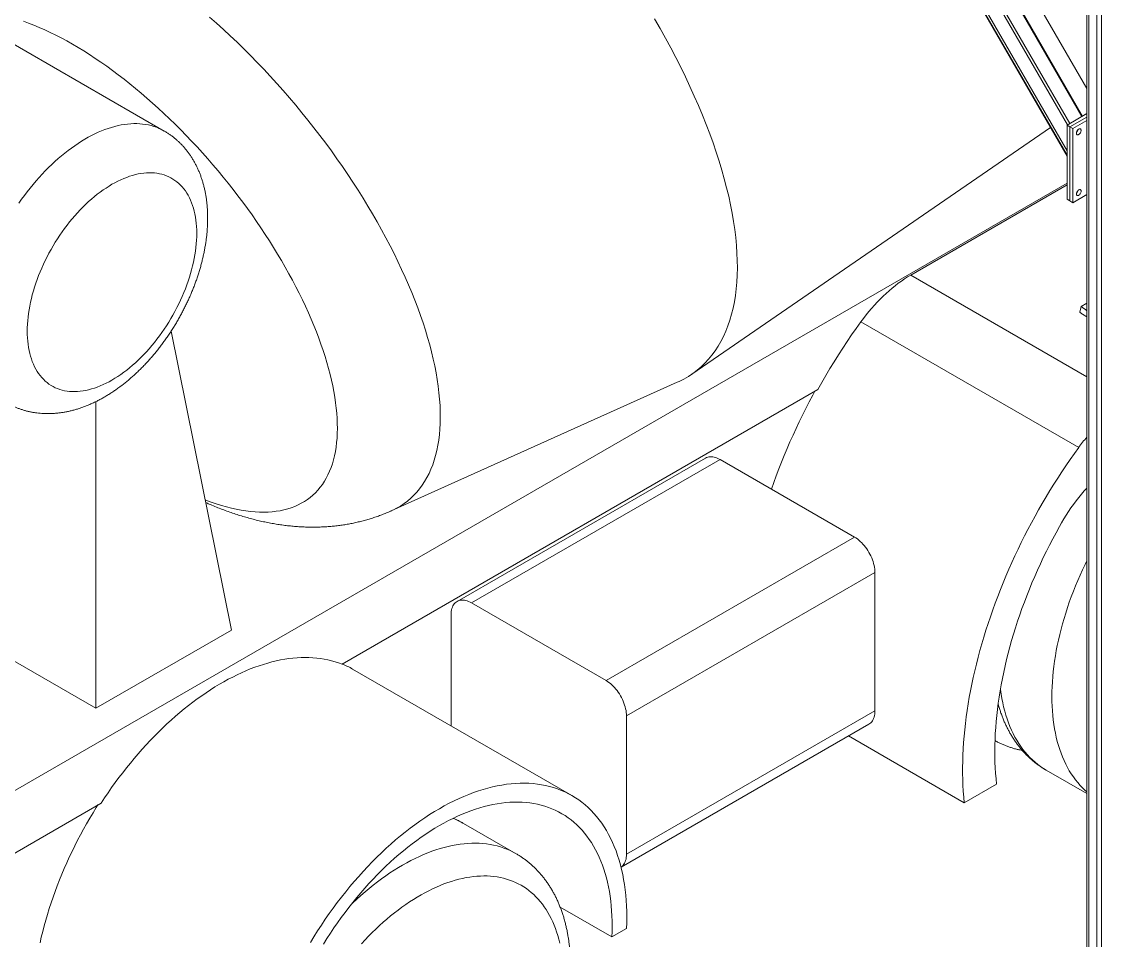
# Model space of a CAD drawing. Header units: millimetres. Extents: x 26816 to 90584, y 11074 to 56542.
# Drawn here: x 44204 to 46816, y 31241 to 33464 of the extents above; entities that cross this region are included whole.
import ezdxf

# ---------------------------------------------------------------- set-up
doc = ezdxf.new("R2010")
doc.units = ezdxf.units.MM
doc.layers.add('MAU_TÍM', color=4, linetype='Continuous', lineweight=25)
doc.layers.add('MAU_XANH', color=5, linetype='Continuous')

msp = doc.modelspace()

# ---------------------------------------------------------------- linework, layer by layer
at = {"layer": 'MAU_TÍM', "linetype": 'Continuous', "lineweight": 0}
for p, q in [((44548.9, 33199.1), (43686.2, 33697.1)), ((45825.2, 32610.9), (46692.9, 33207.4)), ((43945.2, 31463.6), (46732.7, 33072.7)), ((46354.6, 32850.4), (46732.7, 33068.7)), ((46354.6, 32850.4), (46780.4, 32604.6)), ((46766.7, 32774.8), (46780.4, 32782.8)), ((46766.7, 32774.8), (46763.5, 32760.7)), ((46780.4, 32749.6), (46769.8, 32755.7)), ((46234, 32737.3), (46760.8, 32433.2)), ((44565.6, 32714.8), (44711.7, 31991.8)), ((46129.9, 32573.7), (44979, 31909.3)), ((45098.1, 32280.1), (45789.9, 32591.2)), ((44383.6, 32544.5), (44383.6, 31802.4)), ((45858.3, 32407.9), (45257.3, 32060.9)), ((45893.3, 32404.4), (45292.2, 32057.5)), ((46218.6, 32216.7), (45893.3, 32404.4)), ((46218.6, 32216.7), (45617.5, 31869.7)), ((46268.1, 32130.9), (45667, 31784)), ((46268.1, 32130.9), (46268.1, 31796.2)), ((44383.6, 31802.4), (43913.8, 32073.6)), ((45617.5, 31869.7), (45292.2, 32057.5)), ((45242.8, 32028.9), (45242.8, 31759.8)), ((44383.6, 31802.4), (44711.7, 31991.8)), ((45534.9, 31591.2), (45004.5, 31897.4)), ((46268.1, 31796.2), (45667, 31449.2)), ((45653.8, 31417.9), (46253.6, 31764.1)), ((45667, 31449.2), (45667, 31784)), ((46204, 31735.5), (46484, 31573.8)), ((46682.5, 31652.5), (46780.4, 31596)), ((46562.4, 31619), (46484, 31573.8)), ((44396.3, 31572.9), (43945.2, 31312.5)), ((45400.3, 31450.3), (45273.1, 31523.8)), ((45506.6, 31321.3), (45631.6, 31249.1)), ((45631.6, 31249.1), (45667, 31269.5))]:
    msp.add_line(p, q, dxfattribs=at)
at = {"layer": 'MAU_TÍM', "linetype": 'Continuous', "lineweight": 0, "flags": 128}
for points in [[(44956.5, 32582.2), (44953.5, 32596.1), (44950.1, 32610.1), (44946.4, 32624.4), (44942.3, 32638.8), (44937.9, 32653.4), (44933.1, 32668.2), (44928, 32683.1), (44922.6, 32698.2), (44916.8, 32713.3), (44910.7, 32728.6), (44904.2, 32744), (44897.5, 32759.5), (44890.4, 32775.1), (44883, 32790.7), (44875.3, 32806.5), (44867.4, 32822.2), (44859.1, 32838), (44850.5, 32853.9), (44841.6, 32869.7), (44832.5, 32885.6), (44823.1, 32901.5), (44813.4, 32917.3), (44803.4, 32933.1), (44793.2, 32948.9), (44782.8, 32964.7), (44772.1, 32980.4), (44761.2, 32996), (44750.1, 33011.6), (44738.8, 33027), (44727.2, 33042.4), (44715.4, 33057.6), (44703.5, 33072.8), (44691.4, 33087.8), (44679.1, 33102.7), (44666.6, 33117.4), (44654, 33131.9), (44641.2, 33146.3), (44628.3, 33160.5), (44615.2, 33174.5), (44602, 33188.3), (44588.7, 33201.9), (44575.3, 33215.3), (44561.8, 33228.5), (44548.3, 33241.4), (44534.6, 33254.1), (44520.9, 33266.5), (44507.1, 33278.7), (44493.3, 33290.5), (44479.4, 33302.1), (44465.5, 33313.5), (44451.6, 33324.5), (44437.6, 33335.2), (44423.7, 33345.6), (44409.8, 33355.7), (44395.9, 33365.5), (44382, 33374.9), (44368.1, 33384), (44354.3, 33392.8), (44340.6, 33401.2), (44326.9, 33409.3), (44313.3, 33417), (44299.8, 33424.3), (44286.3, 33431.3), (44273, 33437.8), (44259.8, 33444), (44246.7, 33449.9), (44233.7, 33455.3), (44220.9, 33460.3), (44208.2, 33465)], [(45203.2, 32630.6), (45199.6, 32647.4), (45195.5, 32664.5), (45191, 32681.8), (45186, 32699.3), (45180.7, 32717), (45174.9, 32734.8), (45168.7, 32752.9), (45162.1, 32771.1), (45155.1, 32789.5), (45147.7, 32808.1), (45139.9, 32826.7), (45131.7, 32845.5), (45123.2, 32864.4), (45114.2, 32883.3), (45104.9, 32902.4), (45095.2, 32921.5), (45085.2, 32940.6), (45074.8, 32959.8), (45064, 32979.1), (45052.9, 32998.3), (45041.5, 33017.5), (45029.8, 33036.7), (45017.8, 33055.9), (45005.4, 33075), (44992.8, 33094.1), (44979.8, 33113.2), (44966.6, 33132.1), (44953.1, 33150.9), (44939.4, 33169.7), (44925.4, 33188.3), (44911.1, 33206.8), (44896.6, 33225.1), (44881.9, 33243.3), (44867, 33261.3), (44851.9, 33279.2), (44836.6, 33296.8), (44821.1, 33314.2), (44805.5, 33331.4), (44789.6, 33348.4), (44773.7, 33365.2), (44757.6, 33381.6), (44741.3, 33397.9), (44725, 33413.8), (44708.5, 33429.5), (44692, 33444.8), (44675.3, 33459.9), (44658.6, 33474.6)], [(45918.7, 33020.5), (45914.2, 33041.1), (45909.2, 33061.9), (45903.7, 33083.1), (45897.6, 33104.5), (45891.1, 33126.2), (45884, 33148.1), (45876.4, 33170.3), (45868.3, 33192.6), (45859.7, 33215.1), (45850.7, 33237.8), (45841.1, 33260.7), (45831.1, 33283.7), (45820.6, 33306.8), (45809.6, 33330), (45798.2, 33353.3), (45786.4, 33376.7), (45774.1, 33400.2), (45761.3, 33423.7), (45748.2, 33447.2), (45734.6, 33470.8)], [(44548.8, 33199.1), (44548.1, 33199.5), (44542.3, 33202.7), (44536.2, 33205.5), (44530, 33208), (44523.7, 33210.2), (44517.1, 33212.1), (44510.5, 33213.7), (44503.7, 33215), (44496.7, 33215.9), (44489.7, 33216.6), (44482.5, 33216.9), (44475.2, 33216.9), (44467.8, 33216.5), (44460.3, 33215.9), (44452.7, 33214.9), (44445, 33213.7), (44437.2, 33212.1), (44429.4, 33210.1), (44421.5, 33207.9), (44413.5, 33205.4), (44405.5, 33202.5), (44397.5, 33199.4), (44389.4, 33195.9), (44381.3, 33192.2), (44373.1, 33188.1), (44365, 33183.8), (44356.8, 33179.1), (44348.7, 33174.2), (44340.5, 33169), (44332.4, 33163.5), (44324.3, 33157.8), (44316.2, 33151.8), (44308.2, 33145.5), (44300.2, 33139), (44292.3, 33132.2), (44284.4, 33125.2), (44276.6, 33117.9), (44268.9, 33110.4), (44261.2, 33102.7), (44253.7, 33094.8), (44246.2, 33086.7), (44238.9, 33078.4), (44231.6, 33069.9), (44224.5, 33061.2), (44217.5, 33052.3), (44210.6, 33043.3), (44203.9, 33034.1), (44197.3, 33024.7)], [(44627.6, 32951.7), (44627.4, 32959.9), (44627.1, 32967.9), (44626.4, 32975.8), (44625.6, 32983.5), (44624.5, 32991), (44623.1, 32998.3), (44621.5, 33005.4), (44619.6, 33012.3), (44617.5, 33019), (44615.2, 33025.5), (44612.6, 33031.7), (44609.8, 33037.7), (44606.8, 33043.5), (44603.6, 33049), (44600.1, 33054.2), (44596.4, 33059.2), (44592.5, 33063.8), (44588.4, 33068.2), (44584.1, 33072.4), (44579.6, 33076.2), (44574.9, 33079.7), (44570, 33082.9), (44565, 33085.9), (44559.7, 33088.5), (44554.3, 33090.8), (44548.8, 33092.8), (44543, 33094.4), (44537.2, 33095.8), (44531.2, 33096.8), (44525, 33097.5), (44518.8, 33097.9), (44512.4, 33098), (44505.9, 33097.8), (44499.3, 33097.2), (44492.6, 33096.3), (44485.9, 33095.1), (44479, 33093.5), (44472.1, 33091.7), (44465.1, 33089.5), (44458.1, 33087), (44451, 33084.3), (44443.9, 33081.2), (44436.8, 33077.8), (44429.7, 33074.1), (44422.5, 33070.1), (44415.3, 33065.8), (44408.2, 33061.2), (44401.1, 33056.4), (44394, 33051.3), (44386.9, 33045.9), (44379.9, 33040.3), (44372.9, 33034.4), (44366, 33028.3), (44359.1, 33021.9), (44352.4, 33015.3), (44345.7, 33008.5), (44339.1, 33001.5), (44332.6, 32994.2), (44326.2, 32986.8), (44320, 32979.2), (44313.8, 32971.4), (44307.8, 32963.4), (44302, 32955.3), (44296.3, 32947), (44290.7, 32938.6), (44285.3, 32930), (44280.1, 32921.4), (44275, 32912.6), (44270.1, 32903.8), (44265.4, 32894.8), (44260.9, 32885.8), (44256.6, 32876.7), (44252.5, 32867.6), (44248.6, 32858.4), (44244.9, 32849.2), (44241.4, 32839.9), (44238.2, 32830.7), (44235.2, 32821.5), (44232.4, 32812.2), (44229.8, 32803), (44227.5, 32793.9), (44225.4, 32784.8), (44223.5, 32775.7), (44221.9, 32766.7), (44220.6, 32757.8), (44219.4, 32749), (44218.6, 32740.3), (44217.9, 32731.7), (44217.6, 32723.2), (44217.4, 32714.9), (44217.6, 32706.7), (44217.9, 32698.7), (44218.6, 32690.8), (44219.4, 32683.1), (44220.6, 32675.6), (44221.9, 32668.3), (44223.5, 32661.1), (44225.4, 32654.2), (44227.5, 32647.5), (44229.8, 32641.1), (44232.4, 32634.8), (44235.2, 32628.8), (44238.2, 32623.1), (44241.4, 32617.6), (44244.9, 32612.4), (44248.6, 32607.4), (44252.5, 32602.7), (44256.6, 32598.3), (44260.9, 32594.2), (44265.4, 32590.4), (44270.1, 32586.9), (44275, 32583.6), (44280.1, 32580.7), (44285.3, 32578.1), (44290.7, 32575.8), (44296.3, 32573.8), (44302, 32572.1), (44307.8, 32570.8), (44313.8, 32569.7), (44320, 32569), (44326.2, 32568.6), (44332.6, 32568.6), (44339.1, 32568.8), (44345.7, 32569.4), (44352.4, 32570.3), (44359.1, 32571.5), (44366, 32573), (44372.9, 32574.9), (44379.9, 32577), (44386.9, 32579.5), (44394, 32582.3), (44401.1, 32585.4), (44408.2, 32588.8), (44415.3, 32592.5), (44422.5, 32596.5), (44429.7, 32600.8), (44436.8, 32605.3), (44443.9, 32610.2), (44451, 32615.3), (44458.1, 32620.6), (44465.1, 32626.3), (44472.1, 32632.2), (44479, 32638.3), (44485.9, 32644.7), (44492.6, 32651.3), (44499.3, 32658.1), (44505.9, 32665.1), (44512.4, 32672.3), (44518.8, 32679.8), (44525, 32687.4), (44531.2, 32695.2), (44537.2, 32703.2), (44543, 32711.3), (44548.8, 32719.6), (44554.3, 32728), (44559.7, 32736.5), (44565, 32745.2), (44570, 32753.9), (44574.9, 32762.8), (44579.6, 32771.8), (44584.1, 32780.8), (44588.4, 32789.9), (44592.5, 32799), (44596.4, 32808.2), (44600.1, 32817.4), (44603.6, 32826.6), (44606.8, 32835.9), (44609.8, 32845.1), (44612.6, 32854.3), (44615.2, 32863.5), (44617.5, 32872.7), (44619.6, 32881.8), (44621.5, 32890.9), (44623.1, 32899.8), (44624.5, 32908.7), (44625.6, 32917.6), (44626.4, 32926.3), (44627.1, 32934.9), (44627.4, 32943.3), (44627.6, 32951.7)], [(45789.9, 32591.2), (45794.2, 32593.1), (45805.8, 32599), (45816.9, 32605.5), (45827.6, 32612.6), (45837.8, 32620.3), (45847.5, 32628.5), (45856.7, 32637.3), (45865.5, 32646.7), (45873.7, 32656.7), (45881.5, 32667.2), (45888.7, 32678.2), (45895.4, 32689.8), (45901.7, 32701.9), (45907.4, 32714.6), (45912.5, 32727.8), (45917.2, 32741.4), (45921.3, 32755.6), (45924.9, 32770.2), (45928, 32785.4), (45930.5, 32801), (45932.5, 32817), (45933.9, 32833.5), (45934.8, 32850.5), (45935.2, 32867.8), (45935, 32885.6), (45934.3, 32903.8), (45933, 32922.3), (45931.2, 32941.3), (45928.9, 32960.6), (45926, 32980.2), (45922.6, 33000.2), (45918.7, 33020.5)], [(46354.6, 32850.4), (46347.1, 32845.9), (46339.5, 32841.1), (46332, 32836), (46324.5, 32830.6), (46317.1, 32824.9), (46309.7, 32818.9), (46302.3, 32812.7), (46295.1, 32806.2), (46287.9, 32799.4), (46280.7, 32792.4), (46273.7, 32785.2), (46266.8, 32777.7), (46260, 32770), (46253.3, 32762.1), (46246.7, 32754), (46240.3, 32745.8), (46234, 32737.3)], [(46234, 32737.3), (46222.8, 32721.6), (46211.7, 32705.8), (46200.8, 32689.8), (46190.1, 32673.6), (46179.6, 32657.3), (46169.2, 32640.8), (46159.1, 32624.2), (46149.1, 32607.5), (46139.4, 32590.6), (46129.9, 32573.7)], [(45098.1, 32280.1), (45101.6, 32281.7), (45111.1, 32286.5), (45120.2, 32291.8), (45128.9, 32297.6), (45137.2, 32303.8), (45145.1, 32310.6), (45152.7, 32317.8), (45159.8, 32325.4), (45166.5, 32333.6), (45172.9, 32342.1), (45178.8, 32351.2), (45184.3, 32360.6), (45189.4, 32370.5), (45194, 32380.9), (45198.2, 32391.6), (45202, 32402.8), (45205.4, 32414.3), (45208.3, 32426.3), (45210.8, 32438.7), (45212.9, 32451.4), (45214.5, 32464.5), (45215.7, 32478), (45216.4, 32491.8), (45216.7, 32506), (45216.6, 32520.5), (45216, 32535.3), (45215, 32550.5), (45213.5, 32565.9), (45211.6, 32581.7), (45209.2, 32597.7), (45206.5, 32614), (45203.2, 32630.6)], [(44648.1, 32306.4), (44649.6, 32305.8), (44662.3, 32301.2), (44674.8, 32297), (44687.2, 32293.1), (44699.4, 32289.7), (44711.4, 32286.6), (44723.2, 32284), (44734.8, 32281.8), (44746.3, 32280), (44757.5, 32278.6), (44768.5, 32277.7), (44779.2, 32277.1), (44789.7, 32277), (44800, 32277.2), (44810, 32277.9), (44819.8, 32279), (44829.3, 32280.5), (44838.5, 32282.5), (44847.5, 32284.8), (44856.2, 32287.6), (44864.6, 32290.7), (44872.7, 32294.3), (44880.5, 32298.3), (44887.9, 32302.6), (44895.1, 32307.4), (44902, 32312.6), (44908.5, 32318.1), (44914.8, 32324), (44920.6, 32330.4), (44926.2, 32337.1), (44931.4, 32344.2), (44936.3, 32351.6), (44940.8, 32359.4), (44945, 32367.6), (44948.9, 32376.1), (44952.4, 32385), (44955.5, 32394.2), (44958.3, 32403.7), (44960.7, 32413.6), (44962.8, 32423.8), (44964.5, 32434.3), (44965.8, 32445.1), (44966.8, 32456.3), (44967.4, 32467.7), (44967.6, 32479.4), (44967.5, 32491.3), (44967, 32503.6), (44966.2, 32516.1), (44965, 32528.8), (44963.4, 32541.8), (44961.4, 32555.1), (44959.1, 32568.5), (44956.5, 32582.2)], [(46017.7, 32332.6), (46023.3, 32348.5), (46029.3, 32364.9), (46035.5, 32381.4), (46041.9, 32397.8), (46048.6, 32414.2), (46055.4, 32430.6), (46062.5, 32447), (46069.8, 32463.3), (46077.3, 32479.5), (46085, 32495.7), (46092.9, 32511.9), (46100.9, 32528), (46109.2, 32544), (46117.7, 32559.9), (46123, 32569.7)], [(46760.8, 32433.2), (46750.4, 32418.7), (46740.2, 32404.1), (46730.1, 32389.4), (46720.1, 32374.5), (46710.4, 32359.5), (46700.7, 32344.3), (46691.3, 32329), (46682, 32313.6), (46672.9, 32298.2), (46663.9, 32282.6), (46655.2, 32266.9), (46646.6, 32251.1), (46638.2, 32235.2), (46630, 32219.3), (46622, 32203.2), (46614.1, 32187.2), (46606.5, 32171), (46599.1, 32154.8), (46591.8, 32138.6), (46584.8, 32122.3), (46578, 32105.9), (46571.4, 32089.6), (46565, 32073.2), (46558.9, 32056.8), (46552.9, 32040.4), (46547.2, 32024), (46541.7, 32007.6), (46536.4, 31991.2), (46531.3, 31974.8), (46526.5, 31958.4), (46521.9, 31942.1), (46517.6, 31925.8), (46513.4, 31909.5), (46509.5, 31893.3), (46505.9, 31877.1), (46502.5, 31861), (46499.3, 31844.9), (46496.3, 31829), (46493.6, 31813.1), (46491.2, 31797.2), (46489, 31781.5), (46487, 31765.9), (46485.3, 31750.3), (46483.8, 31734.9), (46482.6, 31719.6), (46481.6, 31704.4), (46480.9, 31689.3), (46480.4, 31674.4), (46480.2, 31659.5), (46480.2, 31644.9), (46480.5, 31630.4), (46481, 31616), (46481.8, 31601.8), (46482.8, 31587.7), (46484, 31573.8)], [(45893.3, 32404.4), (45889.8, 32406.3), (45886.2, 32407.9), (45882.8, 32409.2), (45879.3, 32410.2), (45876, 32410.8), (45872.7, 32411.1), (45869.6, 32411.1), (45866.5, 32410.8), (45863.6, 32410.2), (45860.9, 32409.2), (45858.3, 32407.9)], [(46780.4, 32335.3), (46774.2, 32328.2), (46767.5, 32320.4), (46761, 32312.4), (46754.6, 32304.1), (46748.3, 32295.7), (46742.2, 32287.2), (46736.2, 32278.4), (46730.4, 32269.6), (46724.8, 32260.6), (46719.4, 32251.5), (46714.1, 32242.2)], [(46714.1, 32242.2), (46706, 32227.3), (46698, 32212.4), (46690.3, 32197.3), (46682.7, 32182.2), (46675.3, 32167), (46668.1, 32151.8), (46661.2, 32136.4), (46654.4, 32121.1), (46647.8, 32105.7), (46641.5, 32090.3), (46635.3, 32074.8), (46629.4, 32059.3), (46623.7, 32043.9), (46618.3, 32028.4), (46613, 32012.9), (46608, 31997.4), (46603.2, 31981.9), (46598.6, 31966.5), (46594.3, 31951), (46590.2, 31935.6), (46586.4, 31920.3), (46582.8, 31905), (46579.4, 31889.7), (46576.3, 31874.6), (46573.4, 31859.4), (46570.7, 31844.4), (46568.3, 31829.4), (46566.2, 31814.5), (46564.3, 31799.8), (46562.6, 31785.1), (46561.2, 31770.5), (46560.1, 31756), (46559.2, 31741.7), (46558.5, 31727.5), (46558.1, 31713.4), (46558, 31699.5), (46558.1, 31685.7), (46558.4, 31672), (46559, 31658.5), (46559.9, 31645.2), (46561, 31632), (46562.4, 31619)], [(46268.1, 32130.9), (46267.9, 32135.1), (46267.6, 32139.4), (46266.9, 32143.7), (46266.1, 32148.2), (46264.9, 32152.7), (46263.6, 32157.3), (46262, 32161.8), (46260.2, 32166.4), (46258.2, 32170.9), (46256, 32175.3), (46253.6, 32179.7), (46251, 32184), (46248.2, 32188.1), (46245.3, 32192.1), (46242.3, 32196), (46239.1, 32199.6), (46235.9, 32203.1), (46232.5, 32206.3), (46229.1, 32209.3), (46225.6, 32212), (46222.1, 32214.5), (46218.6, 32216.7)], [(46695.9, 31830.8), (46696, 31842.7), (46696.4, 31854.6), (46697.1, 31866.8), (46698, 31879), (46699.2, 31891.4), (46700.6, 31903.8), (46702.4, 31916.4), (46704.4, 31929.1), (46706.6, 31941.9), (46709.1, 31954.7), (46711.9, 31967.6), (46714.9, 31980.6), (46718.2, 31993.6), (46721.7, 32006.7), (46725.5, 32019.8), (46729.5, 32032.9), (46733.7, 32046), (46738.2, 32059.2), (46743, 32072.3), (46748, 32085.5), (46753.2, 32098.6), (46758.6, 32111.6), (46764.3, 32124.7), (46770.1, 32137.7), (46776.2, 32150.6), (46780.4, 32159.3)], [(45242.8, 32028.9), (45242.9, 32032.9), (45243.3, 32036.7), (45243.9, 32040.4), (45244.8, 32043.8), (45245.9, 32047.1), (45247.2, 32050), (45248.8, 32052.8), (45250.6, 32055.3), (45252.6, 32057.4), (45254.8, 32059.3), (45257.2, 32060.9), (45259.8, 32062.2), (45262.6, 32063.2), (45265.5, 32063.8), (45268.5, 32064.2), (45271.7, 32064.2), (45275, 32063.9), (45278.3, 32063.2), (45281.7, 32062.2), (45285.2, 32061), (45288.7, 32059.4), (45292.2, 32057.5)], [(44979, 31909.3), (44970.7, 31912.4), (44962.3, 31915.1), (44953.7, 31917.5), (44944.9, 31919.6), (44936, 31921.4), (44926.9, 31922.8), (44917.8, 31923.9), (44908.5, 31924.7), (44899, 31925.2), (44889.5, 31925.3), (44879.8, 31925.1), (44870.1, 31924.6), (44860.2, 31923.8), (44850.2, 31922.6), (44840.2, 31921.1), (44830, 31919.3), (44819.8, 31917.1), (44809.5, 31914.7), (44799.1, 31911.9), (44788.7, 31908.7), (44778.2, 31905.3), (44767.7, 31901.6), (44757.1, 31897.5), (44746.5, 31893.1), (44735.9, 31888.4), (44725.2, 31883.4), (44714.5, 31878.1), (44703.8, 31872.5), (44693, 31866.7), (44682.3, 31860.5), (44671.6, 31854), (44660.9, 31847.2), (44650.2, 31840.1), (44639.5, 31832.8), (44628.8, 31825.2), (44618.2, 31817.3), (44607.6, 31809.2), (44597.1, 31800.8), (44586.6, 31792.1), (44576.2, 31783.2), (44565.8, 31774), (44555.5, 31764.6), (44545.3, 31754.9), (44535.2, 31745), (44525.1, 31734.9), (44515.1, 31724.6), (44505.3, 31714), (44495.5, 31703.3), (44485.8, 31692.3), (44476.3, 31681.2), (44466.9, 31669.8), (44457.6, 31658.3), (44448.4, 31646.6), (44439.4, 31634.7), (44430.4, 31622.6), (44421.7, 31610.4), (44413.1, 31598.1), (44404.6, 31585.6), (44396.3, 31572.9)], [(45617.5, 31869.7), (45621, 31867.5), (45624.6, 31865), (45628, 31862.3), (45631.5, 31859.3), (45634.8, 31856.1), (45638.1, 31852.7), (45641.2, 31849), (45644.3, 31845.2), (45647.2, 31841.2), (45649.9, 31837), (45652.5, 31832.8), (45654.9, 31828.4), (45657.1, 31823.9), (45659.2, 31819.4), (45661, 31814.9), (45662.5, 31810.3), (45663.9, 31805.7), (45665, 31801.2), (45665.9, 31796.8), (45666.5, 31792.4), (45666.9, 31788.1), (45667, 31784)], [(46682.5, 31652.5), (46682.5, 31652.5), (46675.4, 31656.8), (46668.5, 31661.5), (46661.8, 31666.4), (46655.2, 31671.7), (46648.9, 31677.3), (46642.9, 31683.2), (46637, 31689.4), (46631.3, 31695.9), (46625.9, 31702.7), (46620.7, 31709.8), (46615.7, 31717.2), (46611, 31724.9), (46606.5, 31732.8), (46602.2, 31741.1), (46598.2, 31749.5), (46594.4, 31758.3), (46590.9, 31767.3), (46587.6, 31776.5), (46584.6, 31786), (46581.8, 31795.7), (46579.3, 31805.7), (46577.1, 31815.8), (46575.1, 31826.2), (46573.4, 31836.8), (46571.9, 31847.6), (46571.6, 31849.7)], [(46780.4, 31600), (46776.2, 31603.8), (46770.1, 31609.7), (46764.3, 31615.9), (46758.6, 31622.5), (46753.2, 31629.3), (46748, 31636.4), (46743, 31643.7), (46738.2, 31651.4), (46733.7, 31659.4), (46729.5, 31667.6), (46725.5, 31676.1), (46721.7, 31684.8), (46718.2, 31693.8), (46714.9, 31703), (46711.9, 31712.5), (46709.1, 31722.2), (46706.6, 31732.2), (46704.4, 31742.4), (46702.4, 31752.7), (46700.6, 31763.3), (46699.2, 31774.1), (46698, 31785.1), (46697.1, 31796.3), (46696.4, 31807.6), (46696, 31819.2), (46695.9, 31830.8)], [(46253.6, 31764.1), (46253.6, 31764.1), (46256, 31765.7), (46258.2, 31767.6), (46260.2, 31769.8), (46262, 31772.3), (46263.6, 31775), (46264.9, 31778), (46266.1, 31781.2), (46266.9, 31784.7), (46267.6, 31788.3), (46267.9, 31792.2), (46268.1, 31796.2)], [(45667, 31269.5), (45667.5, 31283.5), (45667.6, 31297.3), (45667.5, 31310.9), (45667, 31324.4), (45666.3, 31337.6), (45665.2, 31350.6), (45663.8, 31363.5), (45662.1, 31376), (45660.1, 31388.4), (45657.8, 31400.5), (45655.2, 31412.4), (45652.3, 31424), (45649.1, 31435.3), (45645.6, 31446.4), (45641.7, 31457.2), (45637.6, 31467.7), (45633.3, 31477.9), (45628.6, 31487.8), (45623.6, 31497.4), (45618.4, 31506.6), (45612.8, 31515.6), (45607.1, 31524.2), (45601, 31532.5), (45594.7, 31540.4), (45588.1, 31548), (45581.2, 31555.3), (45574.1, 31562.2), (45566.8, 31568.7), (45559.2, 31574.9), (45551.4, 31580.6), (45543.3, 31586.1), (45535, 31591.1), (45526.5, 31595.8), (45517.8, 31600.1), (45508.9, 31603.9), (45499.8, 31607.4), (45490.5, 31610.6), (45481, 31613.3), (45471.3, 31615.6), (45461.4, 31617.5), (45451.4, 31619), (45441.2, 31620.2), (45430.8, 31620.9), (45420.3, 31621.2), (45409.7, 31621.1), (45398.9, 31620.6), (45388, 31619.8), (45377, 31618.5), (45365.8, 31616.8), (45354.6, 31614.7), (45343.2, 31612.2), (45331.8, 31609.4), (45320.3, 31606.1), (45308.7, 31602.5), (45297.1, 31598.4), (45285.4, 31594), (45273.6, 31589.2), (45261.9, 31584), (45250, 31578.4), (45238.2, 31572.5), (45226.3, 31566.2), (45214.5, 31559.5), (45202.6, 31552.4), (45190.7, 31545.1), (45178.9, 31537.3), (45167.1, 31529.2), (45155.3, 31520.8), (45143.5, 31512.1), (45131.8, 31503), (45120.2, 31493.6), (45108.6, 31483.9), (45097.1, 31473.9), (45085.7, 31463.6), (45074.4, 31453), (45063.1, 31442.1), (45052, 31430.9), (45041, 31419.4), (45030, 31407.7), (45019.3, 31395.8), (45008.6, 31383.6), (44998.1, 31371.1), (44987.8, 31358.4), (44977.6, 31345.5), (44967.5, 31332.4), (44957.7, 31319.1), (44948, 31305.6), (44938.5, 31291.9), (44929.1, 31278), (44920, 31264), (44911.1, 31249.8), (44902.4, 31235.5)], [(44248.5, 31235), (44251.6, 31248.7), (44254.9, 31262.4), (44258.5, 31276.2), (44262.3, 31290), (44266.3, 31303.8), (44270.6, 31317.7), (44275.1, 31331.6), (44279.9, 31345.5), (44284.9, 31359.4), (44290.1, 31373.2), (44295.5, 31387.1), (44301.1, 31400.9), (44307, 31414.7), (44313.1, 31428.5), (44319.3, 31442.2), (44325.8, 31455.9), (44332.5, 31469.4), (44339.4, 31483), (44346.5, 31496.4), (44353.7, 31509.8), (44361.2, 31523), (44368.8, 31536.2), (44376.6, 31549.2), (44384.6, 31562.2), (44388.6, 31568.5)], [(45631.6, 31249.1), (45632.1, 31262), (45632.3, 31274.8), (45632.2, 31287.5), (45631.8, 31299.9), (45631.1, 31312.2), (45630.2, 31324.3), (45629, 31336.1), (45627.4, 31347.8), (45625.6, 31359.3), (45623.5, 31370.5), (45621.2, 31381.5), (45618.5, 31392.3), (45615.6, 31402.8), (45612.4, 31413), (45608.9, 31423), (45605.1, 31432.8), (45601.1, 31442.3), (45596.8, 31451.4), (45592.2, 31460.3), (45587.4, 31468.9), (45582.4, 31477.3), (45577, 31485.3), (45571.5, 31492.9), (45565.6, 31500.3), (45559.6, 31507.4), (45553.3, 31514.1), (45546.7, 31520.5), (45539.9, 31526.6), (45533, 31532.3), (45525.7, 31537.7), (45518.3, 31542.7), (45510.7, 31547.4), (45502.8, 31551.8), (45494.8, 31555.8), (45486.6, 31559.4), (45478.1, 31562.7), (45469.5, 31565.6), (45460.8, 31568.1), (45451.8, 31570.3), (45442.7, 31572.1), (45433.4, 31573.5), (45424, 31574.6), (45414.4, 31575.2), (45404.7, 31575.6), (45394.9, 31575.5), (45384.9, 31575.1), (45374.9, 31574.3), (45364.7, 31573.1), (45354.4, 31571.6), (45344, 31569.7), (45333.5, 31567.4), (45323, 31564.7), (45312.3, 31561.7), (45301.6, 31558.4), (45290.9, 31554.6), (45280, 31550.5), (45269.2, 31546.1), (45258.3, 31541.3), (45247.4, 31536.1), (45236.4, 31530.7), (45225.4, 31524.8), (45214.5, 31518.7), (45203.5, 31512.2), (45192.5, 31505.3), (45181.6, 31498.2), (45170.6, 31490.7), (45159.7, 31482.9), (45148.9, 31474.8), (45138.1, 31466.4), (45127.3, 31457.7), (45116.6, 31448.7), (45106, 31439.5), (45095.4, 31429.9), (45084.9, 31420.1), (45074.6, 31410), (45064.3, 31399.7), (45054.1, 31389.1), (45044, 31378.3), (45034, 31367.2), (45024.2, 31355.9), (45014.5, 31344.4), (45004.9, 31332.6), (44995.5, 31320.7), (44986.2, 31308.6), (44977.1, 31296.2), (44968.2, 31283.7), (44959.4, 31271.1), (44950.8, 31258.2), (44942.4, 31245.2), (44934.1, 31232.1)], [(45001.1, 31327.8), (45005.2, 31331.7), (45014.9, 31340.8), (45024.7, 31349.7), (45034.6, 31358.3), (45044.5, 31366.6), (45054.5, 31374.7), (45064.5, 31382.5), (45074.6, 31390), (45084.7, 31397.2), (45094.9, 31404.1), (45105, 31410.7), (45115.2, 31417.1), (45125.4, 31423.1), (45135.6, 31428.8), (45145.7, 31434.2), (45155.9, 31439.3), (45166, 31444.1), (45176.1, 31448.6), (45186.2, 31452.7), (45196.2, 31456.5), (45206.2, 31460), (45216.2, 31463.1), (45226, 31465.9), (45235.8, 31468.4), (45245.6, 31470.5), (45255.2, 31472.3), (45264.7, 31473.7), (45274.2, 31474.8), (45283.6, 31475.6), (45292.8, 31476), (45301.9, 31476.1), (45310.9, 31475.8), (45319.8, 31475.2), (45328.6, 31474.2), (45337.2, 31472.9), (45345.7, 31471.3), (45354, 31469.3), (45362.1, 31467), (45370.1, 31464.3), (45377.9, 31461.3), (45385.6, 31458), (45393.1, 31454.3), (45400.4, 31450.3), (45400.4, 31450.3)], [(45667, 31449.2), (45666.9, 31445.2), (45666.5, 31441.3), (45665.9, 31437.7), (45665, 31434.2), (45663.9, 31431), (45662.5, 31428), (45661, 31425.3), (45659.2, 31422.8), (45657.1, 31420.6), (45654.9, 31418.7), (45653.8, 31418)], [(45026.2, 31232.9), (45034.7, 31242.1), (45043.3, 31251), (45052, 31259.7), (45060.7, 31268.2), (45069.6, 31276.5), (45078.5, 31284.6), (45087.5, 31292.4), (45096.5, 31299.9), (45105.6, 31307.2), (45114.7, 31314.3), (45123.9, 31321.1), (45133.1, 31327.6), (45142.3, 31333.8), (45151.6, 31339.8), (45160.8, 31345.5), (45170.1, 31351), (45179.4, 31356.1), (45188.6, 31360.9), (45197.9, 31365.5), (45207.1, 31369.7), (45216.3, 31373.7), (45225.4, 31377.3), (45234.5, 31380.7), (45243.6, 31383.7), (45252.6, 31386.4), (45261.6, 31388.8), (45270.5, 31390.9), (45279.3, 31392.7), (45288, 31394.2), (45296.6, 31395.3), (45305.2, 31396.1), (45313.6, 31396.6), (45322, 31396.8), (45330.2, 31396.7), (45338.4, 31396.3), (45346.4, 31395.5), (45354.2, 31394.4), (45362, 31393), (45369.6, 31391.3), (45377, 31389.2), (45384.3, 31386.9), (45391.5, 31384.2), (45398.5, 31381.2), (45405.3, 31377.9), (45412, 31374.3), (45418.5, 31370.4), (45424.8, 31366.2), (45430.9, 31361.8), (45436.8, 31357), (45442.6, 31351.9), (45448.1, 31346.5), (45453.5, 31340.9), (45458.6, 31334.9), (45463.5, 31328.7), (45468.2, 31322.2), (45472.8, 31315.5), (45477, 31308.5), (45481.1, 31301.2), (45484.9, 31293.7), (45488.6, 31286), (45492, 31278), (45495.1, 31269.7), (45498, 31261.3), (45500.7, 31252.6), (45503.2, 31243.7), (45505.4, 31234.5)]]:
    msp.add_lwpolyline(points, dxfattribs=at)
at = {"layer": 'MAU_TÍM', "linetype": 'Continuous', "lineweight": 0}
for centre, radius, start, end in [((46881, 32900.5), 182.6, 229.9588, 232.4571), ((46880, 32909.4), 175.9, 229.9122, 235.5442), ((47157.3, 32145.2), 490.1, 140.2625, 144.0041), ((44897.2, 31711.3), 214.8, 60.0118, 67.4273), ((45180.7, 31363.7), 184.8, 60.0201, 68.8769)]:
    msp.add_arc(centre, radius, start, end, dxfattribs=at)
for points, knots in [([(44653.9, 32988.4), (44653.9, 32990.2), (44653.9, 32995.3), (44653.6, 33003.7), (44653.1, 33013.5), (44652.2, 33023.1), (44651.1, 33032.6), (44649.7, 33042), (44648, 33051.2), (44646.1, 33060.3), (44643.9, 33069.2), (44641.3, 33077.9), (44638.6, 33086.5), (44635.5, 33094.8), (44632.2, 33102.9), (44628.7, 33110.8), (44624.9, 33118.4), (44620.9, 33125.8), (44616.6, 33133), (44612.1, 33139.9), (44607.4, 33146.6), (44602.4, 33153), (44597.3, 33159.1), (44592, 33165), (44586.4, 33170.7), (44580.7, 33176), (44574.8, 33181.1), (44568.7, 33186), (44562.5, 33190.5), (44556, 33194.8), (44551.5, 33197.6), (44549, 33199), (44548.8, 33199.1)], [0, 0, 0, 0, 0.02076, 0.058404, 0.096049, 0.133633, 0.171127, 0.208499, 0.245717, 0.28275, 0.319566, 0.356137, 0.392435, 0.42844, 0.464135, 0.499509, 0.534554, 0.56927, 0.603662, 0.637737, 0.671509, 0.704993, 0.738209, 0.771176, 0.803919, 0.836461, 0.868827, 0.901043, 0.933136, 0.965133, 0.99706, 1, 1, 1, 1]), ([(44168.9, 32540.9), (44170.9, 32539.8), (44175.1, 32537.4), (44181.7, 32534.1), (44188.7, 32530.9), (44195.9, 32528), (44203.1, 32525.5), (44210.5, 32523.1), (44218, 32521.1), (44225.6, 32519.4), (44233.3, 32518), (44241.1, 32516.8), (44249, 32516), (44257, 32515.5), (44265.1, 32515.2), (44273.2, 32515.3), (44281.5, 32515.7), (44289.8, 32516.4), (44298.2, 32517.4), (44306.6, 32518.7), (44315.1, 32520.3), (44323.7, 32522.3), (44332.3, 32524.5), (44340.9, 32527.1), (44349.5, 32530), (44358.2, 32533.2), (44366.9, 32536.7), (44375.5, 32540.6), (44384.2, 32544.7), (44392.8, 32549.1), (44401.3, 32553.8), (44409.8, 32558.8), (44418.3, 32564), (44426.7, 32569.5), (44435, 32575.3), (44443.2, 32581.3), (44451.3, 32587.6), (44459.4, 32594), (44467.3, 32600.8), (44475.2, 32607.7), (44482.9, 32614.8), (44490.5, 32622.1), (44498, 32629.7), (44505.3, 32637.4), (44512.5, 32645.3), (44519.6, 32653.4), (44526.6, 32661.6), (44533.4, 32670), (44540.1, 32678.6), (44546.6, 32687.3), (44552.9, 32696.1), (44559.2, 32705.1), (44565.2, 32714.2), (44571.1, 32723.4), (44576.8, 32732.7), (44582.3, 32742.2), (44587.7, 32751.7), (44592.9, 32761.3), (44597.9, 32771.1), (44602.7, 32780.9), (44607.4, 32790.7), (44611.8, 32800.7), (44616, 32810.7), (44620.1, 32820.7), (44623.9, 32830.8), (44627.5, 32841), (44630.9, 32851.2), (44634.1, 32861.4), (44637.1, 32871.6), (44639.8, 32881.9), (44642.3, 32892.1), (44644.6, 32902.4), (44646.6, 32912.6), (44648.4, 32922.9), (44650, 32933.1), (44651.3, 32943.3), (44652.4, 32953.5), (44653.1, 32963.6), (44653.7, 32973.7), (44653.9, 32981.9), (44653.9, 32986.8), (44653.9, 32988.4)], [0, 0, 0, 0, 0.010076, 0.021366, 0.032656, 0.043958, 0.05528, 0.066633, 0.078025, 0.089466, 0.100966, 0.112532, 0.124174, 0.135899, 0.147714, 0.159626, 0.17164, 0.183761, 0.195991, 0.208332, 0.220784, 0.233344, 0.246009, 0.258773, 0.271629, 0.28457, 0.297585, 0.310665, 0.323799, 0.336977, 0.350189, 0.363425, 0.376677, 0.389937, 0.403196, 0.41645, 0.429693, 0.442923, 0.456137, 0.469333, 0.482511, 0.495669, 0.508808, 0.521927, 0.535028, 0.548112, 0.561179, 0.574231, 0.587269, 0.600295, 0.613311, 0.626317, 0.639317, 0.652311, 0.665301, 0.67829, 0.691279, 0.70427, 0.717264, 0.730263, 0.743269, 0.756284, 0.76931, 0.782348, 0.795401, 0.808469, 0.821555, 0.83466, 0.847785, 0.860933, 0.874102, 0.887296, 0.900513, 0.913753, 0.927018, 0.940304, 0.953611, 0.966936, 0.980276, 0.993626, 1, 1, 1, 1]), ([(44649.4, 32300), (44652, 32298.9), (44659.3, 32295.6), (44671.4, 32290.6), (44685.7, 32284.9), (44700, 32279.6), (44714.3, 32274.6), (44728.5, 32269.9), (44742.8, 32265.6), (44757, 32261.6), (44771.1, 32257.9), (44785.2, 32254.6), (44799.2, 32251.7), (44813.1, 32249.1), (44826.8, 32246.8), (44840.5, 32244.9), (44854, 32243.4), (44867.5, 32242.2), (44880.8, 32241.3), (44893.9, 32240.8), (44906.9, 32240.6), (44919.9, 32240.7), (44932.6, 32241.2), (44945.3, 32241.9), (44957.8, 32243), (44970.2, 32244.4), (44982.4, 32246.1), (44994.5, 32248.1), (45006.5, 32250.4), (45018.3, 32253.1), (45030, 32256), (45041.6, 32259.2), (45053, 32262.7), (45064.2, 32266.5), (45075.4, 32270.6), (45086.3, 32274.9), (45093.9, 32278.1), (45097.8, 32279.9), (45098.1, 32280.1)], [0, 0, 0, 0, 0.018051, 0.050917, 0.08375, 0.116512, 0.149166, 0.18167, 0.213986, 0.246076, 0.277905, 0.309443, 0.340664, 0.371548, 0.402081, 0.432253, 0.462062, 0.491509, 0.520597, 0.549335, 0.577734, 0.605806, 0.633565, 0.661026, 0.688203, 0.715113, 0.741771, 0.768193, 0.794392, 0.820385, 0.846184, 0.871804, 0.897258, 0.922557, 0.947714, 0.972741, 0.997648, 1, 1, 1, 1]), ([(46566, 31812.5), (46566.5, 31810.7), (46567.9, 31805.6), (46570.5, 31797.4), (46573.7, 31788.1), (46577.2, 31778.9), (46580.9, 31770), (46584.9, 31761.3), (46589.1, 31752.9), (46593.5, 31744.6), (46598.1, 31736.6), (46603, 31728.9), (46608, 31721.4), (46613.3, 31714.2), (46618.8, 31707.2), (46624.4, 31700.4), (46630.3, 31694), (46636.3, 31687.8), (46642.5, 31681.8), (46648.9, 31676.2), (46655.5, 31670.8), (46662.2, 31665.6), (46669.1, 31660.8), (46675.9, 31656.4), (46680.4, 31653.7), (46682.5, 31652.5)], [0, 0, 0, 0, 0.026805, 0.073403, 0.119848, 0.166123, 0.212212, 0.2581, 0.303775, 0.349224, 0.394441, 0.439419, 0.484157, 0.528656, 0.572921, 0.616958, 0.660778, 0.704395, 0.747825, 0.791087, 0.834201, 0.877189, 0.920075, 0.962884, 1, 1, 1, 1]), ([(46558.5, 31724.2), (46559.9, 31723.4), (46563.8, 31721.2), (46570.4, 31718), (46578, 31714.5), (46585.8, 31711.4), (46593.8, 31708.5), (46601.8, 31705.8), (46610.1, 31703.5), (46617.7, 31701.6), (46622.6, 31700.6), (46624.7, 31700.2)], [0, 0, 0, 0, 0.070505, 0.189901, 0.309349, 0.428923, 0.548694, 0.668731, 0.789098, 0.909859, 1, 1, 1, 1]), ([(45273.1, 31523.8), (45271.9, 31524.4), (45268.4, 31526.5), (45262.3, 31529.7), (45255, 31533.3), (45250.1, 31535.3), (45247.9, 31536.3)], [0, 0, 0, 0, 0.140399, 0.438657, 0.736925, 1, 1, 1, 1]), ([(44850.4, 30497.7), (44850.7, 30497.5), (44853.4, 30495.9), (44858.7, 30493.1), (44866.2, 30489.3), (44873.9, 30485.8), (44881.7, 30482.7), (44889.6, 30479.8), (44897.7, 30477.1), (44905.9, 30474.8), (44914.3, 30472.8), (44922.7, 30471), (44931.3, 30469.6), (44940, 30468.4), (44948.8, 30467.5), (44957.7, 30466.9), (44966.8, 30466.7), (44975.9, 30466.7), (44985.1, 30467), (44994.4, 30467.7), (45003.8, 30468.6), (45013.3, 30469.9), (45022.8, 30471.4), (45032.4, 30473.3), (45042.1, 30475.4), (45051.8, 30477.9), (45061.5, 30480.7), (45071.3, 30483.8), (45081.1, 30487.1), (45091, 30490.8), (45100.8, 30494.8), (45110.7, 30499), (45120.5, 30503.6), (45130.4, 30508.4), (45140.2, 30513.5), (45150, 30518.8), (45159.8, 30524.5), (45169.6, 30530.4), (45179.3, 30536.5), (45188.9, 30542.9), (45198.6, 30549.6), (45208.1, 30556.5), (45217.6, 30563.6), (45227.1, 30571), (45236.5, 30578.6), (45245.8, 30586.4), (45255, 30594.5), (45264.1, 30602.8), (45273.2, 30611.2), (45282.2, 30619.9), (45291, 30628.7), (45299.8, 30637.8), (45308.5, 30647), (45317.1, 30656.5), (45325.5, 30666.1), (45333.8, 30675.8), (45342.1, 30685.8), (45350.2, 30695.9), (45358.1, 30706.1), (45366, 30716.5), (45373.6, 30727.1), (45381.2, 30737.7), (45388.6, 30748.5), (45395.9, 30759.5), (45403, 30770.5), (45410, 30781.7), (45416.8, 30792.9), (45423.4, 30804.3), (45429.9, 30815.8), (45436.2, 30827.3), (45442.3, 30839), (45448.3, 30850.7), (45454, 30862.4), (45459.6, 30874.3), (45465, 30886.2), (45470.3, 30898.1), (45475.3, 30910.1), (45480.1, 30922.2), (45484.7, 30934.2), (45489.2, 30946.3), (45493.4, 30958.4), (45497.4, 30970.5), (45501.2, 30982.7), (45504.8, 30994.8), (45508.2, 31006.9), (45511.4, 31019), (45514.4, 31031.1), (45517.1, 31043.2), (45519.6, 31055.2), (45521.9, 31067.2), (45523.9, 31079.2), (45525.8, 31091.1), (45527.3, 31103), (45528.7, 31114.8), (45529.8, 31126.5), (45530.7, 31138.1), (45531.3, 31149.7), (45531.7, 31161.2), (45531.9, 31172.6), (45531.8, 31183.8), (45531.5, 31195), (45530.9, 31206.1), (45530, 31217), (45529, 31227.8), (45527.6, 31238.5), (45526, 31249), (45524.2, 31259.4), (45522.1, 31269.6), (45519.8, 31279.6), (45517.2, 31289.4), (45514.4, 31299.1), (45511.3, 31308.6), (45508, 31317.8), (45504.4, 31326.9), (45500.6, 31335.7), (45496.6, 31344.4), (45492.3, 31352.8), (45487.8, 31360.9), (45483.1, 31368.8), (45478.2, 31376.5), (45473.1, 31383.9), (45467.8, 31391), (45462.2, 31398), (45456.5, 31404.6), (45450.6, 31411), (45444.5, 31417.1), (45438.2, 31422.9), (45431.7, 31428.5), (45425.1, 31433.8), (45418.3, 31438.9), (45411.4, 31443.6), (45405.4, 31447.4), (45401.6, 31449.5), (45400.4, 31450.3)], [0, 0, 0, 0, 0.000946, 0.008114, 0.015281, 0.022451, 0.029629, 0.036819, 0.044024, 0.05125, 0.058499, 0.065775, 0.07308, 0.080419, 0.087793, 0.095203, 0.102651, 0.110138, 0.117663, 0.125228, 0.13283, 0.140469, 0.148143, 0.155851, 0.163589, 0.171355, 0.179147, 0.186961, 0.194795, 0.202647, 0.210513, 0.218391, 0.226278, 0.234172, 0.242072, 0.249975, 0.25788, 0.265786, 0.27369, 0.281592, 0.289491, 0.297387, 0.305279, 0.313167, 0.321049, 0.328927, 0.3368, 0.344668, 0.352531, 0.360389, 0.368242, 0.376091, 0.383935, 0.391774, 0.39961, 0.407441, 0.41527, 0.423094, 0.430916, 0.438735, 0.446552, 0.454366, 0.462179, 0.469989, 0.477799, 0.485608, 0.493416, 0.501224, 0.509032, 0.51684, 0.524649, 0.532458, 0.540269, 0.548081, 0.555896, 0.563712, 0.57153, 0.579352, 0.587176, 0.595004, 0.602835, 0.61067, 0.61851, 0.626354, 0.634202, 0.642056, 0.649915, 0.657779, 0.665648, 0.673524, 0.681404, 0.689291, 0.697183, 0.705081, 0.712983, 0.720891, 0.728804, 0.73672, 0.74464, 0.752563, 0.760487, 0.768411, 0.776333, 0.784252, 0.792166, 0.800072, 0.807969, 0.815854, 0.823724, 0.831576, 0.839408, 0.847216, 0.854997, 0.862749, 0.870468, 0.878154, 0.885803, 0.893413, 0.900984, 0.908515, 0.916006, 0.923457, 0.930868, 0.938243, 0.945581, 0.952886, 0.960161, 0.967409, 0.974633, 0.981838, 0.989027, 0.996204, 1, 1, 1, 1])]:
    msp.add_open_spline(points, degree=3, knots=knots, dxfattribs=at)
at = {"layer": 'MAU_XANH', "linetype": 'Continuous', "lineweight": 0}
for p, q in [((46732.7, 33138.4), (46116.1, 34206.4)), ((46732.7, 33140.6), (46118, 34205.3)), ((46732.7, 33151.3), (46127.3, 34199.9)), ((46770.2, 33235.1), (46218.6, 34190.4)), ((46733.4, 33213.9), (46181.8, 34169.2)), ((46739.2, 33217.2), (46187.6, 34172.5)), ((46217.1, 34189.5), (46768.6, 33234.2)), ((46769.2, 33234.6), (46217.7, 34189.9)), ((46780.4, 33302.3), (46281.9, 34165.8)), ((46780.4, 30631.4), (46780.4, 33811.4)), ((46785.4, 30628.5), (46785.4, 33808.6)), ((46804.5, 30639.6), (46804.5, 33797.5)), ((46815.8, 30639.6), (46815.8, 33791)), ((46780.4, 33241.1), (46732.7, 33213.5)), ((46780.4, 33232.9), (46739.8, 33209.4)), ((46780.4, 33224.7), (46746.9, 33205.3)), ((46739.8, 33209.4), (46732.7, 33213.5)), ((46732.7, 33213.5), (46732.7, 33033.9)), ((46739.8, 33209.4), (46739.8, 33029.8)), ((46739.8, 33209.4), (46746.9, 33205.3)), ((46746.9, 33205.3), (46746.9, 33025.7)), ((46746.9, 33025.7), (46780.4, 33045.1)), ((46739.8, 33029.8), (46732.7, 33033.9)), ((46739.8, 33029.8), (46746.9, 33025.7))]:
    msp.add_line(p, q, dxfattribs=at)
at = {"layer": 'MAU_XANH', "linetype": 'Continuous', "lineweight": 0, "flags": 128}
for points in [[(46755.3, 33193.9), (46755.5, 33192.6), (46755.9, 33191.5), (46756.5, 33190.6), (46757.3, 33190.1), (46758.3, 33189.9), (46759.5, 33190), (46760.7, 33190.5), (46761.9, 33191.3), (46763.1, 33192.3), (46764.2, 33193.6), (46765.1, 33195), (46765.8, 33196.6), (46766.4, 33198.2), (46766.6, 33199.7), (46766.6, 33201.1), (46766.4, 33202.3), (46765.8, 33203.3), (46765.1, 33204), (46764.2, 33204.4), (46763.1, 33204.4), (46761.9, 33204.1), (46760.7, 33203.5), (46759.5, 33202.6), (46758.3, 33201.4), (46757.3, 33200), (46756.5, 33198.5), (46755.9, 33196.9), (46755.5, 33195.4), (46755.3, 33193.9)], [(46766.7, 33053.5), (46766.5, 33054.8), (46766.1, 33055.9), (46765.5, 33056.7), (46764.7, 33057.3), (46763.6, 33057.5), (46762.5, 33057.4), (46761.3, 33056.9), (46760.1, 33056.1), (46758.9, 33055.1), (46757.8, 33053.8), (46756.9, 33052.3), (46756.1, 33050.8), (46755.6, 33049.2), (46755.4, 33047.7), (46755.4, 33046.2), (46755.6, 33045), (46756.1, 33044), (46756.9, 33043.3), (46757.8, 33043), (46758.9, 33042.9), (46760.1, 33043.2), (46761.3, 33043.8), (46762.5, 33044.8), (46763.6, 33045.9), (46764.7, 33047.3), (46765.5, 33048.8), (46766.1, 33050.4), (46766.5, 33052), (46766.7, 33053.5)]]:
    msp.add_lwpolyline(points, dxfattribs=at)
at = {"layer": 'MAU_XANH', "linetype": 'Continuous', "lineweight": 0}
for centre, radius, start, end in [((46746.6, 33205.5), 13, 313.3292, 346.6761), ((46746.5, 33058.5), 13.1, 313.4665, 346.5388), ((46746.5, 33058.6), 13.2, 314.0689, 345.5949)]:
    msp.add_arc(centre, radius, start, end, dxfattribs=at)

doc.saveas('drawing.dxf')
